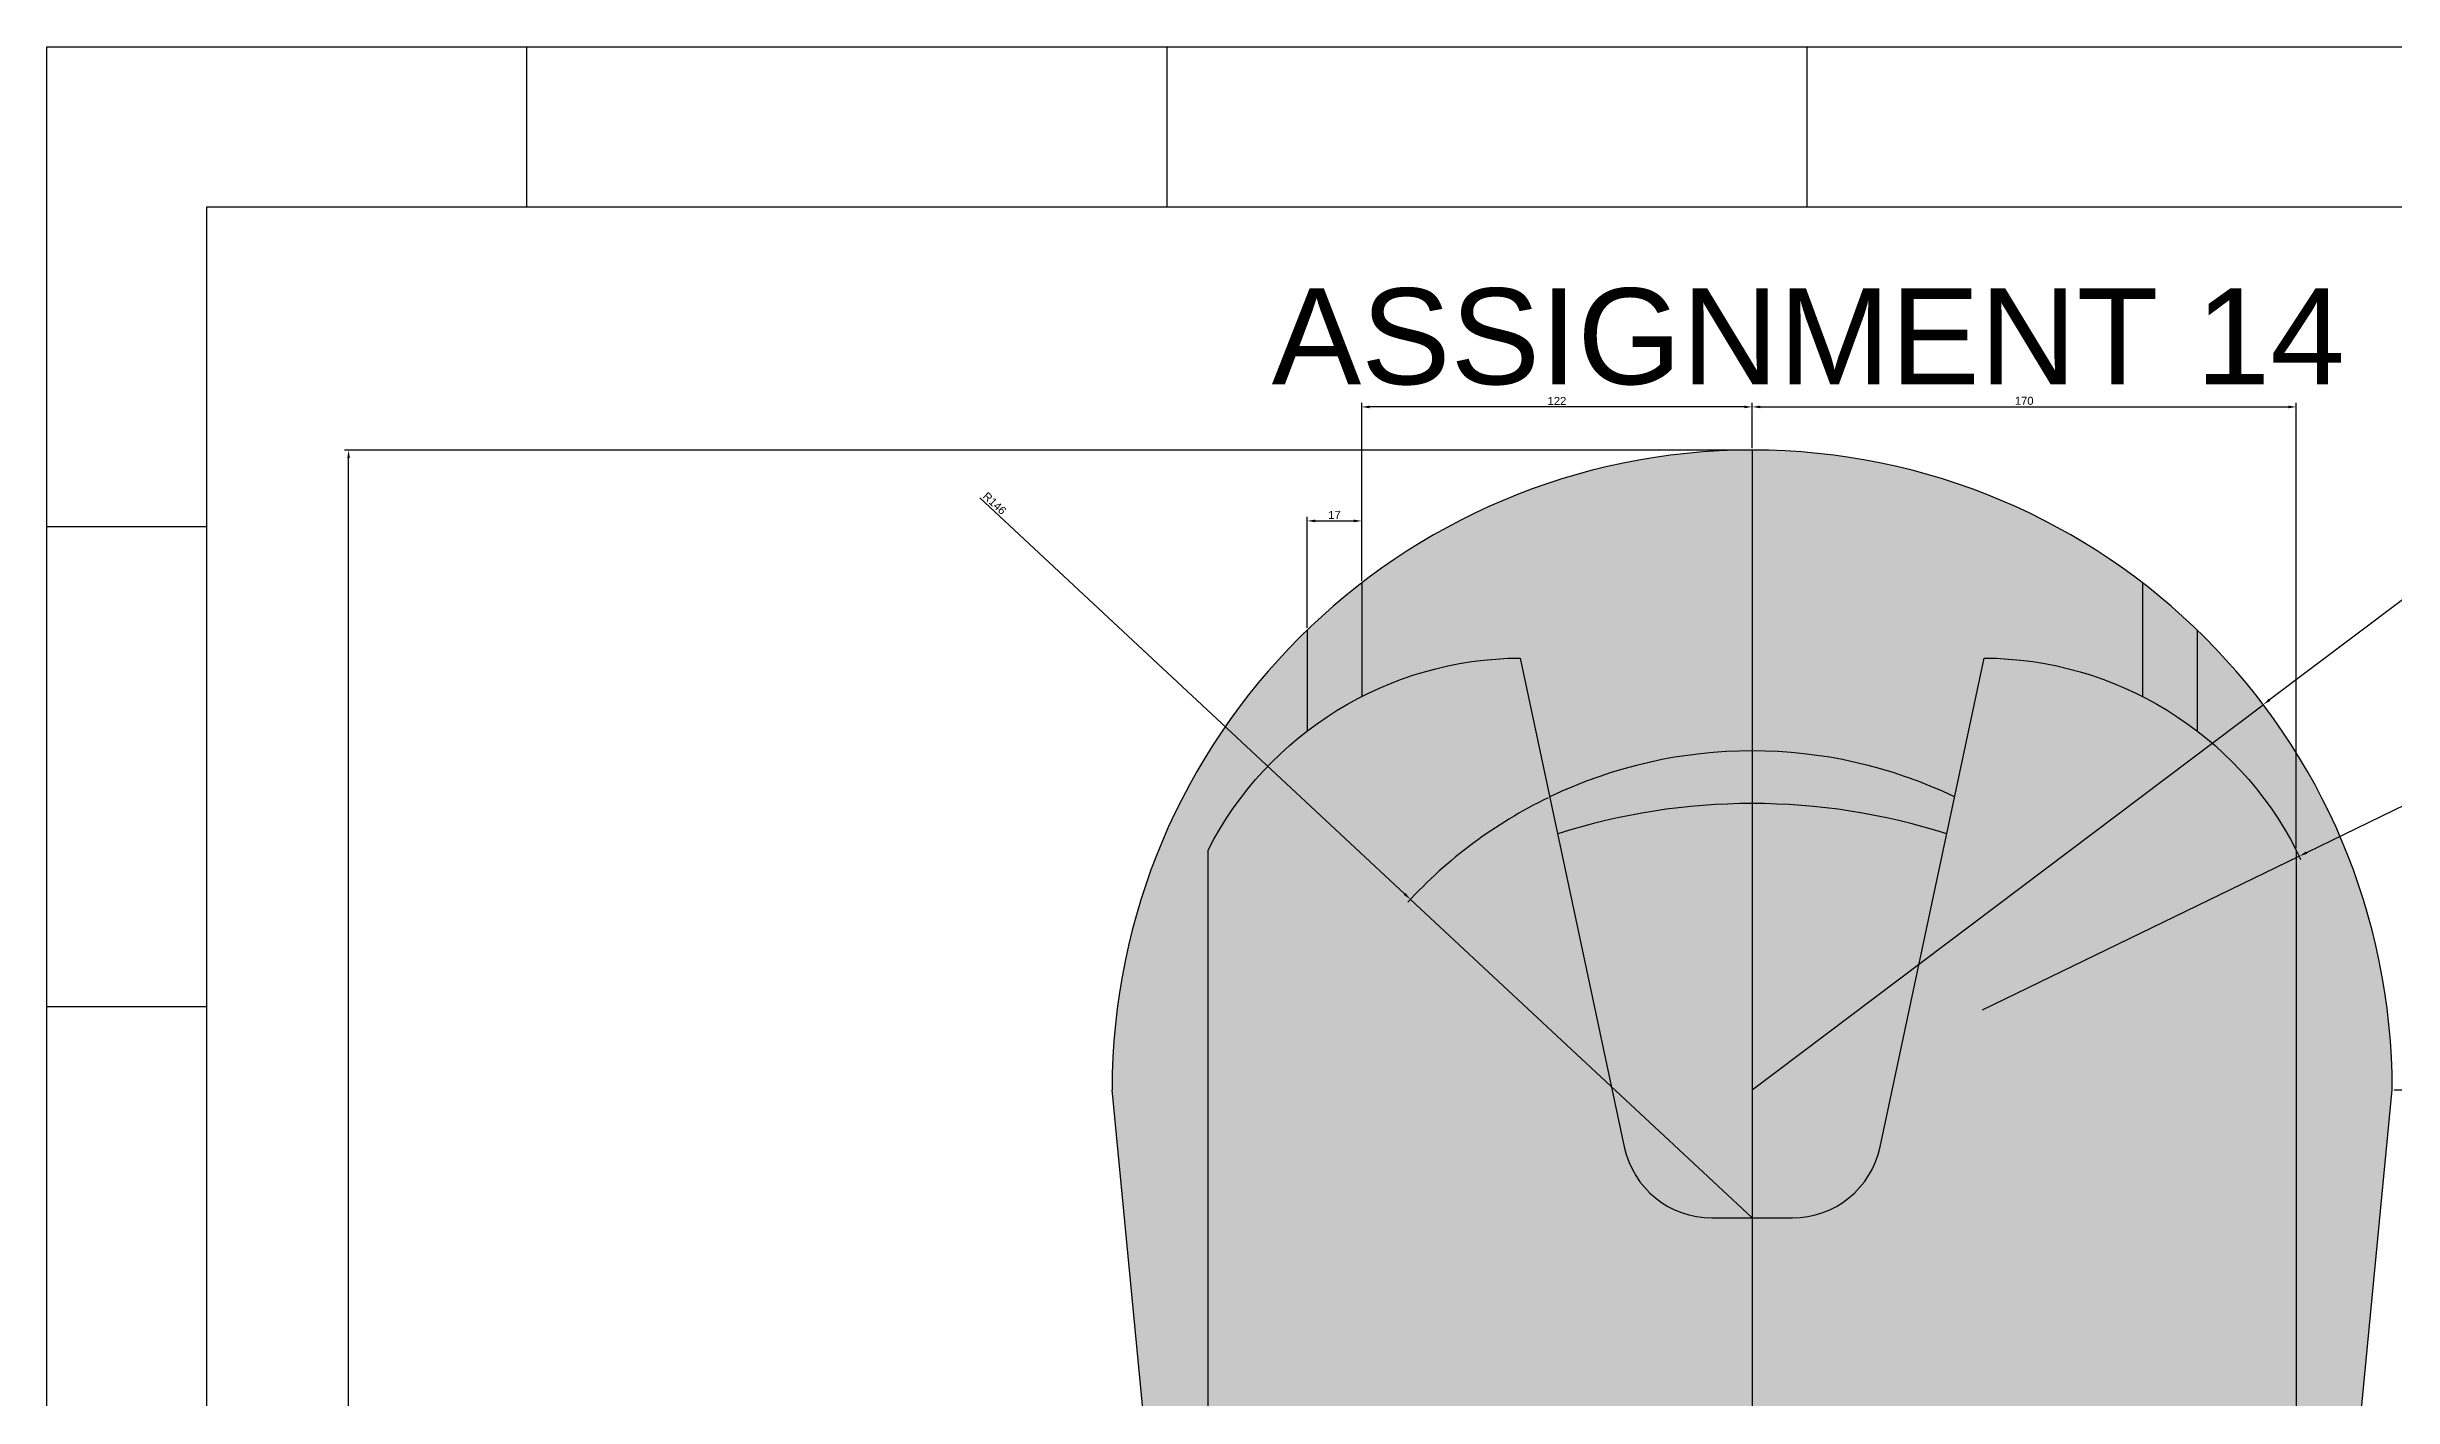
# Model space of a CAD drawing. Header units: millimetres. Extents: x 2529 to 3629, y 1123 to 2023.
# Drawn here: x 2529 to 3262, y 1601 to 2023 of the extents above; entities that cross this region are included whole.
import ezdxf

# ---------------------------------------------------------------- set-up
doc = ezdxf.new("R2010")
doc.units = ezdxf.units.MM
doc.styles.get("Standard").update_dxf_attribs({"font": 'arial.ttf'})
doc.dimstyles.new('ISO-25', dxfattribs={"dimtxt": 2.5, "dimasz": 2.5, "dimexe": 1.25, "dimexo": 0.625, "dimtad": 1, "dimtxsty": 'Standard', "dimcen": 2.5, "dimadec": 0, "dimazin": 0, "dimtfac": 1, "dimtmove": 0, "dimatfit": 3, "dimfxl": 1, "dimarcsym": 0})

# ---------------------------------------------------------------- blocks, each defined once
blk = doc.blocks.new('*D5')
at = {"color": 0, "lineweight": -2, "transparency": 16777216}
for p, q in [((3061.09, 1897.28), (2621.89, 1897.28)), ((2623.14, 1249.78), (2623.14, 1894.78)), ((3001.09, 1247.28), (2621.89, 1247.28))]:
    blk.add_line(p, q, dxfattribs=at)
at = {"color": 0, "transparency": 16777216}
for points in [[(2622.73, 1894.78), (2623.56, 1894.78), (2623.14, 1897.28)], [(2622.73, 1249.78), (2623.56, 1249.78), (2623.14, 1247.28)]]:
    blk.add_solid(points, dxfattribs=at)
at = {"layer": 'Defpoints', "color": 0, "transparency": 16777216}
for p in [(2623.14, 1897.28), (3061.71, 1897.28), (3001.71, 1247.28)]:
    blk.add_point(p, dxfattribs=at)
at = {"color": 0, "transparency": 16777216, "insert": (2621.24, 1572.28), "char_height": 2.5, "attachment_point": 5, "rotation": 90}
blk.add_mtext('650', dxfattribs=at)
blk = doc.blocks.new('*D6')
at = {"color": 0, "lineweight": -2, "transparency": 16777216}
for p, q in [((2922.71, 1841.71), (2922.71, 1876.4)), ((2925.21, 1875.15), (2937.21, 1875.15)), ((2939.71, 1856.39), (2939.71, 1876.4))]:
    blk.add_line(p, q, dxfattribs=at)
at = {"color": 0, "transparency": 16777216}
for points in [[(2925.21, 1875.57), (2925.21, 1874.73), (2922.71, 1875.15)], [(2937.21, 1875.57), (2937.21, 1874.73), (2939.71, 1875.15)]]:
    blk.add_solid(points, dxfattribs=at)
at = {"layer": 'Defpoints', "color": 0, "transparency": 16777216}
for p in [(2939.71, 1875.15), (2939.71, 1855.76), (2922.71, 1841.08)]:
    blk.add_point(p, dxfattribs=at)
at = {"color": 0, "transparency": 16777216, "insert": (2931.21, 1877.03), "char_height": 2.5, "attachment_point": 5}
blk.add_mtext('17', dxfattribs=at)
blk = doc.blocks.new('*D7')
at = {"color": 0, "lineweight": -2, "transparency": 16777216}
for p, q in [((2939.71, 1856.39), (2939.71, 1912.03)), ((3059.21, 1910.78), (2942.21, 1910.78)), ((3061.71, 1897.91), (3061.71, 1912.03))]:
    blk.add_line(p, q, dxfattribs=at)
at = {"color": 0, "transparency": 16777216}
for points in [[(2942.21, 1911.2), (2942.21, 1910.36), (2939.71, 1910.78)], [(3059.21, 1911.2), (3059.21, 1910.36), (3061.71, 1910.78)]]:
    blk.add_solid(points, dxfattribs=at)
at = {"layer": 'Defpoints', "color": 0, "transparency": 16777216}
for p in [(2939.71, 1910.78), (3061.71, 1897.28), (2939.71, 1855.76)]:
    blk.add_point(p, dxfattribs=at)
at = {"color": 0, "transparency": 16777216, "insert": (3000.71, 1912.66), "char_height": 2.5, "attachment_point": 5}
blk.add_mtext('122', dxfattribs=at)
blk = doc.blocks.new('*D8')
at = {"color": 0, "lineweight": -2, "transparency": 16777216}
for p, q in [((3061.71, 1897.91), (3061.71, 1912.03)), ((3064.21, 1910.78), (3229.21, 1910.78)), ((3231.71, 1772.87), (3231.71, 1912.03))]:
    blk.add_line(p, q, dxfattribs=at)
at = {"color": 0, "transparency": 16777216}
for points in [[(3064.21, 1911.2), (3064.21, 1910.36), (3061.71, 1910.78)], [(3229.21, 1911.2), (3229.21, 1910.36), (3231.71, 1910.78)]]:
    blk.add_solid(points, dxfattribs=at)
at = {"layer": 'Defpoints', "color": 0, "transparency": 16777216}
for p in [(3231.71, 1910.78), (3061.71, 1897.28), (3231.71, 1772.24)]:
    blk.add_point(p, dxfattribs=at)
at = {"color": 0, "transparency": 16777216, "insert": (3146.71, 1912.68), "char_height": 2.5, "attachment_point": 5}
blk.add_mtext('170', dxfattribs=at)
blk = doc.blocks.new('*D9')
at = {"color": 0, "lineweight": -2, "transparency": 16777216}
for p, q in [((3323.96, 1895.07), (3223.38, 1819.22)), ((3061.71, 1697.28), (3221.39, 1817.71))]:
    blk.add_line(p, q, dxfattribs=at)
at = {"color": 0, "transparency": 16777216}
blk.add_solid([(3223.13, 1819.55), (3223.63, 1818.88), (3221.39, 1817.71)], dxfattribs=at)
at = {"layer": 'Defpoints', "color": 0, "transparency": 16777216}
for p in [(3221.39, 1817.71), (3061.71, 1697.28)]:
    blk.add_point(p, dxfattribs=at)
at = {"color": 0, "transparency": 16777216, "insert": (3319.16, 1893.83), "char_height": 2.5, "attachment_point": 5, "rotation": 37.02368}
blk.add_mtext('R200', dxfattribs=at)
blk = doc.blocks.new('*D10')
at = {"color": 0, "lineweight": -2, "transparency": 16777216}
for p, q in [((3352.26, 1828.46), (3234.9, 1771.44)), ((3133.71, 1722.28), (3232.65, 1770.35))]:
    blk.add_line(p, q, dxfattribs=at)
blk.add_arc((3133.71, 1722.28), 110, 25.26111, 26.68675, dxfattribs=at)
at = {"color": 0, "transparency": 16777216}
blk.add_solid([(3234.72, 1771.82), (3235.08, 1771.07), (3232.65, 1770.35)], dxfattribs=at)
at = {"layer": 'Defpoints', "color": 0, "transparency": 16777216}
for p in [(3232.65, 1770.35), (3133.71, 1722.28)]:
    blk.add_point(p, dxfattribs=at)
at = {"color": 0, "transparency": 16777216, "insert": (3347.31, 1828.17), "char_height": 2.5, "attachment_point": 5, "rotation": 25.9122}
blk.add_mtext('R110', dxfattribs=at)
blk = doc.blocks.new('*D11')
at = {"color": 0, "lineweight": -2, "transparency": 16777216}
for p, q in [((2820.34, 1882.36), (2953.1, 1758.56)), ((3061.71, 1657.28), (2954.93, 1756.85))]:
    blk.add_line(p, q, dxfattribs=at)
blk.add_arc((3061.71, 1657.28), 146, 115.90542, 137.49065, dxfattribs=at)
at = {"color": 0, "transparency": 16777216}
blk.add_solid([(2953.39, 1758.86), (2952.82, 1758.25), (2954.93, 1756.85)], dxfattribs=at)
at = {"layer": 'Defpoints', "color": 0, "transparency": 16777216}
for p in [(2954.93, 1756.85), (3061.71, 1657.28)]:
    blk.add_point(p, dxfattribs=at)
at = {"color": 0, "transparency": 16777216, "insert": (2824.99, 1880.63), "char_height": 2.5, "attachment_point": 5, "rotation": 317.0001}
blk.add_mtext('R146', dxfattribs=at)
blk = doc.blocks.new('*D14')
at = {"color": 0, "lineweight": -2, "transparency": 16777216}
for p, q in [((3262.34, 1697.28), (3299.89, 1697.28)), ((3298.64, 1409.78), (3298.64, 1694.78)), ((3234.37, 1407.28), (3299.89, 1407.28))]:
    blk.add_line(p, q, dxfattribs=at)
at = {"color": 0, "transparency": 16777216}
for points in [[(3298.23, 1694.78), (3299.06, 1694.78), (3298.64, 1697.28)], [(3298.23, 1409.78), (3299.06, 1409.78), (3298.64, 1407.28)]]:
    blk.add_solid(points, dxfattribs=at)
at = {"layer": 'Defpoints', "color": 0, "transparency": 16777216}
for p in [(3261.71, 1697.28), (3298.64, 1697.28), (3233.74, 1407.28)]:
    blk.add_point(p, dxfattribs=at)
at = {"color": 0, "transparency": 16777216, "insert": (3296.74, 1552.28), "char_height": 2.5, "attachment_point": 5, "rotation": 90}
blk.add_mtext('290', dxfattribs=at)

msp = doc.modelspace()

# ---------------------------------------------------------------- hatches: boundary and pattern name
h = msp.add_hatch(color=256)
h.set_gradient(color1=(205, 32, 39), color2=(237, 31, 36), tint=1)
h.paths.add_polyline_path([(3061.71, 1897.281, 0.1655019), (2939.71, 1855.761), (2939.71, 1820.261, -0.1174852), (2989.263, 1832.28), (2998.487, 1788.882, -0.1124337), (3061.71, 1803.281)])
h.paths.add_polyline_path([(3134.157, 1832.28, -0.1174852), (3183.71, 1820.261), (3183.71, 1855.761, 0.1655019), (3061.71, 1897.281), (3061.71, 1803.281, -0.1124337), (3124.933, 1788.882)])
h.paths.add_polyline_path([(3061.71, 1786.811, 0.0773395), (3000.938, 1777.354), (3021.746, 1679.46, 0.3541186), (3049.134, 1657.281), (3061.71, 1657.281)])
h.paths.add_polyline_path([(3122.482, 1777.354, 0.0773395), (3061.71, 1786.811), (3061.71, 1657.281), (3074.286, 1657.281, 0.3541186), (3101.674, 1679.46)])
h.paths.add_polyline_path([(3200.71, 1841.083), (3200.71, 1809.522, -0.1115667), (3231.71, 1772.241), (3231.71, 1592.281), (3247.244, 1547.281), (3261.71, 1697.281, 0.2033286)])
h.paths.add_polyline_path([(2891.71, 1772.241, -0.1115667), (2922.71, 1809.522), (2922.71, 1841.083, 0.2033286), (2861.71, 1697.281), (2876.176, 1547.281), (2891.71, 1592.281)])
h.paths.add_polyline_path([(2880.556, 1501.864), (2889.677, 1407.281), (2929.876, 1349.871, 0.3276912)])
h.paths.add_polyline_path([(3242.865, 1501.864, 0.3276912), (3193.544, 1349.871), (3233.743, 1407.281)])
h = msp.add_hatch(color=256)
h.set_gradient(color2=(0, 0, 0), tint=1)
h.paths.add_polyline_path([(3061.71, 1803.281, 0.1124337), (2998.487, 1788.882), (3000.938, 1777.354, -0.0773395), (3061.71, 1786.811)])
h.paths.add_polyline_path([(3061.71, 1803.281), (3061.71, 1786.811, -0.0773395), (3122.482, 1777.354), (3124.933, 1788.882, 0.1124337)])
h.paths.add_polyline_path([(3200.71, 1841.083, 0.0280972), (3183.71, 1855.761), (3183.71, 1820.261, -0.045795), (3200.71, 1809.522)])
h.paths.add_polyline_path([(2939.71, 1855.761, 0.0280972), (2922.71, 1841.083), (2922.71, 1809.522, -0.045795), (2939.71, 1820.261)])
h.paths.add_polyline_path([(3061.71, 1334.281), (2993.71, 1334.281), (2983.71, 1324.956), (2983.71, 1311.956), (2993.71, 1321.281), (3061.71, 1321.281)])
h.paths.add_polyline_path([(3129.71, 1334.281), (3061.71, 1334.281), (3061.71, 1321.281), (3129.71, 1321.281), (3139.71, 1311.956), (3139.71, 1324.956)])
h.paths.add_polyline_path([(3061.71, 1519.281), (3028.71, 1519.281), (3028.71, 1507.281), (3061.71, 1507.281)])
h.paths.add_polyline_path([(3094.71, 1519.281), (3061.71, 1519.281), (3061.71, 1507.281), (3094.71, 1507.281)])
h = msp.add_hatch(color=256)
h.set_gradient(color1=(205, 105, 40), color2=(248, 153, 30), tint=1)
h.paths.add_polyline_path([(3021.746, 1679.46), (2989.263, 1832.28, 0.2808744), (2891.71, 1772.241), (2891.71, 1592.281), (2876.176, 1547.281), (2880.556, 1501.864, -0.3276912), (2929.876, 1349.871), (3001.71, 1247.281), (3061.71, 1247.281), (3061.71, 1321.281), (2993.71, 1321.281), (2983.71, 1311.956), (2983.71, 1324.956), (2993.71, 1334.281), (3061.71, 1334.281), (3061.71, 1507.281), (3028.71, 1507.281), (3028.71, 1519.281), (3061.71, 1519.281), (3061.71, 1657.281), (3049.134, 1657.281, -0.3541186)])
h.paths.add_polyline_path([(3011.513, 1531.733), (3016.723, 1502.185), (2942.723, 1502.185), (2900.328, 1530.781), (2905.763, 1561.281)], flags=16)
h.paths.add_polyline_path([(3231.71, 1772.241, 0.2808744), (3134.157, 1832.28), (3101.674, 1679.46, -0.3541186), (3074.286, 1657.281), (3061.71, 1657.281), (3061.71, 1519.281), (3094.71, 1519.281), (3094.71, 1507.281), (3061.71, 1507.281), (3061.71, 1334.281), (3129.71, 1334.281), (3139.71, 1324.956), (3139.71, 1311.956), (3129.71, 1321.281), (3061.71, 1321.281), (3061.71, 1247.281), (3121.71, 1247.281), (3193.544, 1349.871, -0.3276912), (3242.865, 1501.864), (3247.244, 1547.281), (3231.71, 1592.281)])
h.paths.add_polyline_path([(3217.657, 1561.281), (3223.092, 1530.781), (3180.697, 1502.185), (3106.697, 1502.185), (3111.907, 1531.733)], flags=16)

# ---------------------------------------------------------------- linework, layer by layer
for p, q in [((2678.885, 1973.312), (2678.885, 2023.312)), ((2878.885, 1973.312), (2878.885, 2023.312)), ((3078.885, 1973.312), (3078.885, 2023.312)), ((3061.71, 1897.281), (3061.71, 1247.281)), ((2578.885, 1873.312), (2528.885, 1873.312)), ((2939.71, 1855.761), (2939.71, 1820.261)), ((3183.71, 1855.761), (3183.71, 1820.261)), ((2922.71, 1841.083), (2922.71, 1809.522)), ((3200.71, 1841.083), (3200.71, 1809.522)), ((2578.885, 1723.312), (2528.885, 1723.312)), ((2889.677, 1407.281), (2861.71, 1697.281)), ((3233.743, 1407.281), (3261.71, 1697.281))]:
    msp.add_line(p, q)
for points in [[(3628.885, 1123.312), (2528.885, 1123.312), (2528.885, 2023.312), (3628.885, 2023.312)], [(3578.885, 1173.312), (2578.885, 1173.312), (2578.885, 1973.312), (3578.885, 1973.312)]]:
    msp.add_lwpolyline(points, close=True)
msp.add_lwpolyline([(2891.71, 1592.281), (2891.71, 1772.241, -0.2808744), (2989.263, 1832.28), (3021.746, 1679.46, 0.3541186), (3049.134, 1657.281), (3074.286, 1657.281, 0.3541186), (3101.674, 1679.46), (3134.157, 1832.28, -0.2808744), (3231.71, 1772.241), (3231.71, 1592.281)], format="xyb")
for centre, radius, start, end in [((3061.71, 1697.281), 200, 0, 180), ((3061.71, 1657.281), 146, 64.339851, 115.660149), ((3061.71, 1586.811), 200, 72.310302, 107.689698)]:
    msp.add_arc(centre, radius, start, end)

# ---------------------------------------------------------------- texts
at = {"color": 123, "true_color": 0x63d8b7}
msp.add_text('ASSIGNMENT 14', height=30, dxfattribs=at).set_placement((2911.584, 1917.865))

# ---------------------------------------------------------------- dimensions: what is measured, and where the dimension line sits
for base, p1, p2, picture, middle in [((2939.71, 1910.781), (3061.71, 1897.281), (2939.71, 1855.761), '*D7', (3000.71, 1912.661)), ((3231.71, 1910.781), (3061.71, 1897.281), (3231.71, 1772.241), '*D8', (3146.71, 1912.682)), ((2939.71, 1875.15), (2922.71, 1841.083), (2939.71, 1855.761), '*D6', (2931.21, 1877.03))]:
    dim = msp.add_linear_dim(base=base, p1=p1, p2=p2, dimstyle='ISO-25')
    dim.commit()
    dim.dimension.update_dxf_attribs({"geometry": picture, "text_midpoint": middle})
for base, p1, p2, picture, middle in [((2623.142, 1897.281), (3001.71, 1247.281), (3061.71, 1897.281), '*D5', (2621.241, 1572.281)), ((3298.642, 1697.281), (3233.743, 1407.281), (3261.71, 1697.281), '*D14', (3296.741, 1552.281))]:
    dim = msp.add_linear_dim(base=base, p1=p1, p2=p2, angle=90, dimstyle='ISO-25')
    dim.commit()
    dim.dimension.update_dxf_attribs({"geometry": picture, "text_midpoint": middle})
for center, mpoint, picture, middle in [((3061.71, 1697.281), (3221.387, 1817.71), '*D9', (3320.304, 1892.313)), ((3061.71, 1657.281), (2954.932, 1756.853), '*D11', (2823.693, 1879.235)), ((3133.71, 1722.281), (3232.651, 1770.35), '*D10', (3348.14, 1826.459))]:
    dim = msp.add_radius_dim(center=center, mpoint=mpoint, dimstyle='ISO-25')
    dim.commit()
    dim.dimension.update_dxf_attribs({"geometry": picture, "text_midpoint": middle, "dimtype": 164})

doc.saveas('drawing.dxf')
